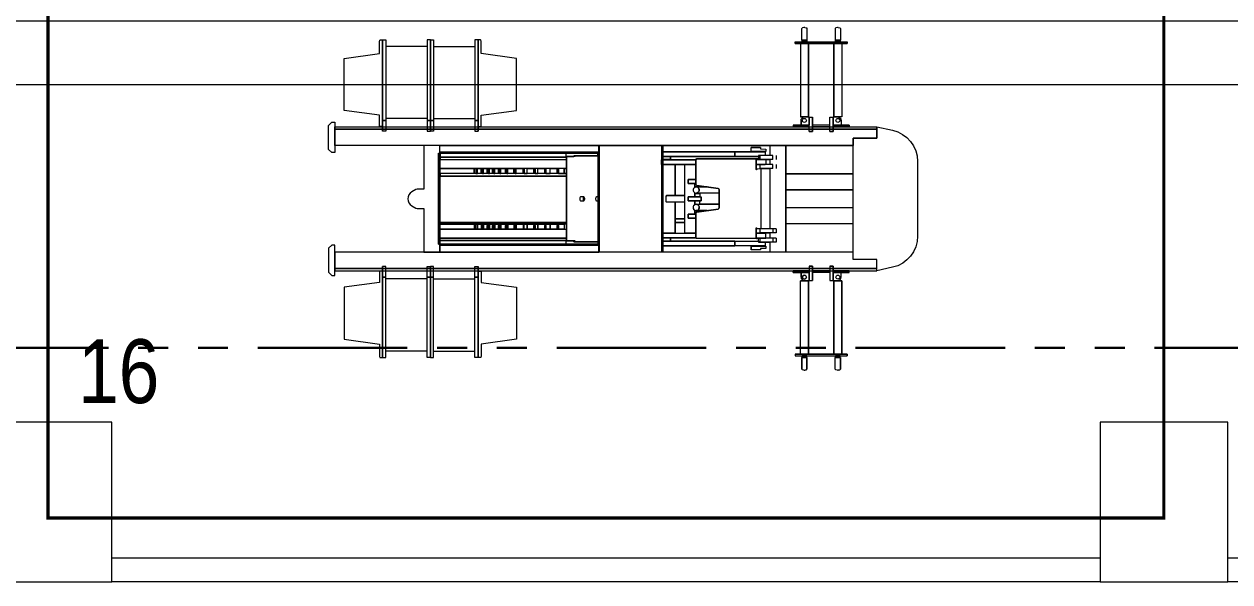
# Model space of a CAD drawing. Header units: metres. Extents: x -13545 to 152404, y -11890 to 28436.
# Drawn here: x 2285 to 3041, y 0 to 349 of the extents above; entities that cross this region are included whole.
import ezdxf
from ezdxf.enums import TextEntityAlignment as Align

# ---------------------------------------------------------------- set-up
doc = ezdxf.new("R2010")
doc.units = ezdxf.units.M
doc.header["$LTSCALE"] = 100
doc.header["$MEASUREMENT"] = 0
doc.linetypes.add('HIDDEN', pattern=[0.375, 0.25, -0.125])
doc.linetypes.add('PHANTOM2', pattern=[1.25, 0.625, -0.125, 0.125, -0.125, 0.125, -0.125])
doc.layers.get('0').update_dxf_attribs({"color": 9, "lineweight": 9})
for name, color, linetype, lineweight in [('00', 9, 'Continuous', 9), ('01', 9, 'Continuous', 9), ('06D', 9, 'Continuous', 9), ('21', 9, 'Continuous', 9), ('32-ekipman', 9, 'Continuous', 9), ('E-KABLO', 7, 'Continuous', 30)]:
    doc.layers.add(name, color=color, linetype=linetype, lineweight=lineweight)
doc.styles.add('MuuM_TEXT-STANDART', font='ARIALN.TTF')

# ---------------------------------------------------------------- blocks, each defined once
blk = doc.blocks.new('2.bod.sitatik')
at = {"layer": '01'}
for points in [[(2260, -8630), (2340, -8630), (2340, -8530), (2260, -8530)], [(2960, -8630), (3040, -8630), (3040, -8530), (2960, -8530)]]:
    blk.add_lwpolyline(points, close=True, dxfattribs=at)
blk = doc.blocks.new('p-işyeri')
at = {"color": 0, "const_width": 2}
blk.add_lwpolyline([(200, 0), (200, 700), (-200, 700), (-200, 0)], close=True, dxfattribs=at)
blk = doc.blocks.new('A$C599603B5')
at = {"linetype": 'Continuous'}
for p, q in [((1.4089, 2.9978), (1.4089, 3.655)), ((0.0786, 3.371), (0.0786, 3.3364)), ((0.5826, 3.3564), (0.0786, 3.3564)), ((0.0786, 3.3564), (0.6506, 3.3564)), ((0.0786, 3.3564), (0.0786, 3.3364)), ((0.0786, 3.3564), (0.0786, 3.3364)), ((0.0786, 3.3564), (0.5826, 3.3564)), ((0.0786, 3.3364), (0.6506, 3.3364)), ((0.0786, 3.3364), (0.5826, 3.3364)), ((0.1186, 3.0769), (0.1186, 3.3359)), ((0.1186, 3.3359), (0.5716, 3.3359)), ((0.1186, 3.0769), (0.1186, 3.3359)), ((0.5716, 3.0769), (0.5716, 3.3359)), ((0.5716, 3.0769), (0.5716, 3.3359)), ((0.5826, 3.3364), (0.5826, 3.3564)), ((0.5826, 3.3364), (0.5826, 3.3564)), ((0.5826, 3.3564), (0.5826, 3.3364)), ((0.6506, 3.3564), (0.5826, 3.3564)), ((0.5826, 3.3364), (0.6506, 3.3364)), ((0.6381, 3.0764), (0.6381, 3.3364)), ((0.6506, 3.3364), (0.6506, 3.3564)), ((0.6506, 3.3364), (0.6506, 3.3564)), ((2.0691, 3.3564), (1.4971, 3.3564)), ((1.4971, 3.3364), (1.4971, 3.3564)), ((1.4971, 3.3364), (1.4971, 3.3564)), ((1.4971, 3.3564), (1.5651, 3.3564)), ((2.0691, 3.3364), (1.4971, 3.3364)), ((1.5651, 3.3364), (1.4971, 3.3364)), ((1.5096, 3.0764), (1.5096, 3.3364)), ((1.5651, 3.3564), (2.0691, 3.3564)), ((1.5651, 3.3364), (1.5651, 3.3564)), ((1.5651, 3.3364), (1.5651, 3.3564)), ((1.5651, 3.3564), (1.5651, 3.3364)), ((2.0691, 3.3564), (1.5651, 3.3564)), ((2.0691, 3.3364), (1.5651, 3.3364)), ((1.5761, 3.0769), (1.5761, 3.3359)), ((2.0291, 3.3359), (1.5761, 3.3359)), ((1.5761, 3.0769), (1.5761, 3.3359)), ((2.0291, 3.0769), (2.0291, 3.3359)), ((2.0291, 3.0769), (2.0291, 3.3359)), ((2.0691, 3.371), (2.0691, 3.3364)), ((2.0691, 3.3564), (2.0691, 3.3364)), ((2.0691, 3.3564), (2.0691, 3.3364)), ((0.0786, 3.0764), (0.6506, 3.0764)), ((0.0786, 3.0564), (0.0786, 3.0764)), ((0.0786, 3.0564), (0.0786, 3.0764)), ((0.0786, 3.0764), (0.5826, 3.0764)), ((0.0786, 3.0564), (0.6506, 3.0564)), ((0.0786, 3.0564), (0.0786, 3.0364)), ((0.0786, 3.0564), (0.0786, 3.0364)), ((0.5826, 3.0564), (0.0786, 3.0564)), ((0.0786, 3.0564), (0.6506, 3.0564)), ((0.5826, 3.0564), (0.0786, 3.0564)), ((0.0786, 3.0364), (0.6506, 3.0364)), ((0.0786, 3.0364), (0.5826, 3.0364)), ((0.1186, 3.0769), (0.5716, 3.0769)), ((0.1186, 3.0359), (0.5716, 3.0359)), ((0.1186, 3.0359), (0.1186, 2.7769)), ((0.1186, 3.0359), (0.1186, 2.7769)), ((0.5716, 3.0359), (0.5716, 2.7769)), ((0.5716, 3.0359), (0.5716, 2.7769)), ((0.5826, 3.0764), (0.5826, 3.0564)), ((0.5826, 3.0764), (0.5826, 3.0564)), ((0.5826, 3.0564), (0.5826, 3.0764)), ((0.5826, 3.0764), (0.6506, 3.0764)), ((0.5826, 3.0364), (0.5826, 3.0564)), ((0.5826, 3.0364), (0.5826, 3.0564)), ((0.5826, 3.0564), (0.5826, 3.0364)), ((0.6506, 3.0564), (0.5826, 3.0564)), ((0.6506, 3.0564), (0.5826, 3.0564)), ((0.5826, 3.0364), (0.6506, 3.0364)), ((0.6381, 3.0364), (0.6381, 2.7764)), ((0.6506, 3.0764), (0.6506, 3.0564)), ((0.6506, 3.0764), (0.6506, 3.0564)), ((0.6506, 3.0364), (0.6506, 3.0564)), ((0.6506, 3.0364), (0.6506, 3.0564)), ((2.0691, 3.0764), (1.4971, 3.0764)), ((1.4971, 3.0764), (1.4971, 3.0564)), ((1.5651, 3.0764), (1.4971, 3.0764)), ((1.4971, 3.0764), (1.4971, 3.0564)), ((2.0691, 3.0564), (1.4971, 3.0564)), ((1.4971, 3.0364), (1.4971, 3.0564)), ((1.4971, 3.0364), (1.4971, 3.0564)), ((1.4971, 3.0564), (1.5651, 3.0564)), ((2.0691, 3.0564), (1.4971, 3.0564)), ((1.4971, 3.0564), (1.5651, 3.0564)), ((2.0691, 3.0364), (1.4971, 3.0364)), ((1.5651, 3.0364), (1.4971, 3.0364)), ((1.5096, 3.0364), (1.5096, 2.7764)), ((1.5651, 3.0764), (1.5651, 3.0564)), ((2.0691, 3.0764), (1.5651, 3.0764)), ((1.5651, 3.0764), (1.5651, 3.0564)), ((1.5651, 3.0564), (1.5651, 3.0764)), ((1.5651, 3.0364), (1.5651, 3.0564)), ((1.5651, 3.0364), (1.5651, 3.0564)), ((1.5651, 3.0564), (2.0691, 3.0564)), ((1.5651, 3.0564), (1.5651, 3.0364)), ((1.5651, 3.0564), (2.0691, 3.0564)), ((2.0691, 3.0364), (1.5651, 3.0364)), ((2.0291, 3.0769), (1.5761, 3.0769)), ((2.0291, 3.0359), (1.5761, 3.0359)), ((1.5761, 3.0359), (1.5761, 2.7769)), ((1.5761, 3.0359), (1.5761, 2.7769)), ((2.0291, 3.0359), (2.0291, 2.7769)), ((2.0291, 3.0359), (2.0291, 2.7769)), ((2.0691, 3.0564), (2.0691, 3.0764)), ((2.0691, 3.0564), (2.0691, 3.0764)), ((2.0691, 3.0564), (2.0691, 3.0364)), ((2.0691, 3.0564), (2.0691, 3.0364)), ((1.3592, 3.0065), (0.7892, 3.0065)), ((0.7892, 3.0055), (0.7892, 2.0065)), ((0.7892, 3.0005), (1.3592, 3.0005)), ((0.7892, 2.9945), (1.3592, 2.9945)), ((0.8132, 2.9945), (0.8132, 2.2025)), ((0.8272, 2.9945), (0.8272, 2.2025)), ((0.8842, 2.9945), (0.8842, 2.7715)), ((0.9157, 2.7715), (0.9157, 2.9945)), ((0.9262, 2.2025), (0.9262, 2.9945)), ((1.2162, 2.2025), (1.2162, 2.9945)), ((1.2327, 2.7715), (1.2327, 2.9945)), ((1.2642, 2.9945), (1.2642, 2.7715)), ((1.3212, 2.9945), (1.3212, 2.2025)), ((1.3352, 2.9945), (1.3352, 2.2025)), ((1.3592, 3.0055), (1.3592, 2.0065)), ((1.4089, 2.9965), (1.4089, 0.405)), ((0.0786, 2.7418), (0.0786, 2.7764)), ((0.0786, 2.7764), (0.6506, 2.7764)), ((0.0786, 2.7564), (0.0786, 2.7764)), ((0.0786, 2.7564), (0.0786, 2.7764)), ((0.0786, 2.7764), (0.5826, 2.7764)), ((0.5826, 2.7564), (0.0786, 2.7564)), ((0.0786, 2.7564), (0.6506, 2.7564)), ((0.0786, 2.7564), (0.5826, 2.7564)), ((0.1186, 2.7769), (0.5716, 2.7769)), ((0.5826, 2.7764), (0.5826, 2.7564)), ((0.5826, 2.7764), (0.5826, 2.7564)), ((0.5826, 2.7564), (0.5826, 2.7764)), ((0.5826, 2.7764), (0.6506, 2.7764)), ((0.6506, 2.7564), (0.5826, 2.7564)), ((0.6506, 2.7764), (0.6506, 2.7564)), ((0.6506, 2.7764), (0.6506, 2.7564)), ((0.9157, 2.7825), (0.8842, 2.7825)), ((0.8842, 2.7715), (0.9157, 2.7715)), ((0.8842, 2.7605), (0.8842, 2.7295)), ((0.9157, 2.7605), (0.8842, 2.7605)), ((0.9157, 2.7373), (0.8842, 2.7373)), ((0.8842, 2.7295), (0.9067, 2.7295)), ((0.9067, 2.7295), (0.9067, 2.7373)), ((0.9157, 2.7373), (0.9157, 2.7605)), ((1.2327, 2.7825), (1.2642, 2.7825)), ((1.2642, 2.7715), (1.2327, 2.7715)), ((1.2327, 2.7373), (1.2327, 2.7605)), ((1.2327, 2.7605), (1.2642, 2.7605)), ((1.2327, 2.7373), (1.2642, 2.7373)), ((1.2417, 2.7295), (1.2417, 2.7373)), ((1.2642, 2.7295), (1.2417, 2.7295)), ((1.2642, 2.7605), (1.2642, 2.7295)), ((2.0691, 2.7764), (1.4971, 2.7764)), ((1.4971, 2.7764), (1.4971, 2.7564)), ((1.5651, 2.7764), (1.4971, 2.7764)), ((1.4971, 2.7764), (1.4971, 2.7564)), ((2.0691, 2.7564), (1.4971, 2.7564)), ((1.4971, 2.7564), (1.5651, 2.7564)), ((1.5651, 2.7764), (1.5651, 2.7564)), ((2.0691, 2.7764), (1.5651, 2.7764)), ((1.5651, 2.7764), (1.5651, 2.7564)), ((1.5651, 2.7564), (1.5651, 2.7764)), ((1.5651, 2.7564), (2.0691, 2.7564)), ((2.0691, 2.7564), (1.5651, 2.7564)), ((2.0291, 2.7769), (1.5761, 2.7769)), ((2.0691, 2.7418), (2.0691, 2.7764)), ((2.0691, 2.7564), (2.0691, 2.7764)), ((2.0691, 2.7564), (2.0691, 2.7764)), ((0.8842, 2.7225), (0.8842, 2.6915)), ((0.9157, 2.7225), (0.8842, 2.7225)), ((0.9157, 2.6993), (0.8842, 2.6993)), ((0.8842, 2.6915), (0.9067, 2.6915)), ((0.8842, 2.6845), (0.8842, 2.659)), ((0.9157, 2.6845), (0.8842, 2.6845)), ((0.9157, 2.6668), (0.8842, 2.6668)), ((0.8842, 2.659), (0.9067, 2.659)), ((0.8842, 2.652), (0.8842, 2.621)), ((0.9157, 2.652), (0.8842, 2.652)), ((0.9067, 2.6915), (0.9067, 2.6993)), ((0.9067, 2.659), (0.9067, 2.6668)), ((0.9157, 2.6993), (0.9157, 2.7225)), ((0.9157, 2.6668), (0.9157, 2.6845)), ((0.9157, 2.6288), (0.9157, 2.652)), ((1.2327, 2.6993), (1.2327, 2.7225)), ((1.2327, 2.7225), (1.2642, 2.7225)), ((1.2327, 2.6993), (1.2642, 2.6993)), ((1.2327, 2.6668), (1.2327, 2.6845)), ((1.2327, 2.6845), (1.2642, 2.6845)), ((1.2327, 2.6668), (1.2642, 2.6668)), ((1.2327, 2.6288), (1.2327, 2.652)), ((1.2327, 2.652), (1.2642, 2.652)), ((1.2417, 2.6915), (1.2417, 2.6993)), ((1.2642, 2.6915), (1.2417, 2.6915)), ((1.2417, 2.659), (1.2417, 2.6668)), ((1.2642, 2.659), (1.2417, 2.659)), ((1.2642, 2.7225), (1.2642, 2.6915)), ((1.2642, 2.6845), (1.2642, 2.659)), ((1.2642, 2.652), (1.2642, 2.621)), ((0.9157, 2.6288), (0.8842, 2.6288)), ((0.8842, 2.621), (0.9067, 2.621)), ((0.8842, 2.614), (0.8842, 2.5765)), ((0.9157, 2.614), (0.8842, 2.614)), ((0.9157, 2.5843), (0.8842, 2.5843)), ((0.8842, 2.5765), (0.9067, 2.5765)), ((0.9067, 2.621), (0.9067, 2.6288)), ((0.9067, 2.5765), (0.9067, 2.5843)), ((0.9157, 2.5843), (0.9157, 2.614)), ((1.2327, 2.6288), (1.2642, 2.6288)), ((1.2327, 2.5843), (1.2327, 2.614)), ((1.2327, 2.614), (1.2642, 2.614)), ((1.2327, 2.5843), (1.2642, 2.5843)), ((1.2417, 2.621), (1.2417, 2.6288)), ((1.2642, 2.621), (1.2417, 2.621)), ((1.2417, 2.5765), (1.2417, 2.5843)), ((1.2642, 2.5765), (1.2417, 2.5765)), ((1.2642, 2.614), (1.2642, 2.5765)), ((0.8842, 2.5695), (0.8842, 2.525)), ((0.9157, 2.5695), (0.8842, 2.5695)), ((0.9157, 2.5328), (0.8842, 2.5328)), ((0.8842, 2.525), (0.9067, 2.525)), ((0.8842, 2.518), (0.8842, 2.467)), ((0.9157, 2.518), (0.8842, 2.518)), ((0.9067, 2.525), (0.9067, 2.5328)), ((0.9157, 2.5328), (0.9157, 2.5695)), ((0.9157, 2.4748), (0.9157, 2.518)), ((1.2327, 2.5328), (1.2327, 2.5695)), ((1.2327, 2.5695), (1.2642, 2.5695)), ((1.2327, 2.5328), (1.2642, 2.5328)), ((1.2327, 2.4748), (1.2327, 2.518)), ((1.2327, 2.518), (1.2642, 2.518)), ((1.2417, 2.525), (1.2417, 2.5328)), ((1.2642, 2.525), (1.2417, 2.525)), ((1.2642, 2.5695), (1.2642, 2.525)), ((1.2642, 2.518), (1.2642, 2.467)), ((0.9157, 2.4748), (0.8842, 2.4748)), ((0.8842, 2.467), (0.9067, 2.467)), ((0.8842, 2.45), (0.8842, 2.399)), ((0.9157, 2.45), (0.8842, 2.45)), ((0.9067, 2.467), (0.9067, 2.4748)), ((0.9157, 2.4068), (0.9157, 2.45)), ((1.2327, 2.4748), (1.2642, 2.4748)), ((1.2327, 2.4068), (1.2327, 2.45)), ((1.2327, 2.45), (1.2642, 2.45)), ((1.2417, 2.467), (1.2417, 2.4748)), ((1.2642, 2.467), (1.2417, 2.467)), ((1.2642, 2.45), (1.2642, 2.399)), ((0.9157, 2.4068), (0.8842, 2.4068)), ((0.8842, 2.399), (0.9067, 2.399)), ((0.8842, 2.382), (0.8842, 2.331)), ((0.9157, 2.382), (0.8842, 2.382)), ((0.9067, 2.399), (0.9067, 2.4068)), ((0.9157, 2.3388), (0.9157, 2.382)), ((1.2327, 2.4068), (1.2642, 2.4068)), ((1.2327, 2.3388), (1.2327, 2.382)), ((1.2327, 2.382), (1.2642, 2.382)), ((1.2417, 2.399), (1.2417, 2.4068)), ((1.2642, 2.399), (1.2417, 2.399)), ((1.2642, 2.382), (1.2642, 2.331)), ((0.9157, 2.3388), (0.8842, 2.3388)), ((0.8842, 2.331), (0.9067, 2.331)), ((0.8842, 2.304), (0.8842, 2.253)), ((0.9157, 2.304), (0.8842, 2.304)), ((0.9067, 2.331), (0.9067, 2.3388)), ((0.9157, 2.2608), (0.9157, 2.304)), ((1.2327, 2.3388), (1.2642, 2.3388)), ((1.2327, 2.2608), (1.2327, 2.304)), ((1.2327, 2.304), (1.2642, 2.304)), ((1.2417, 2.331), (1.2417, 2.3388)), ((1.2642, 2.331), (1.2417, 2.331)), ((1.2642, 2.304), (1.2642, 2.253)), ((0.8092, 2.2056), (0.7892, 2.2056)), ((0.8092, 2.1565), (0.8092, 2.2055)), ((1.3382, 2.2025), (0.8102, 2.2025)), ((0.8102, 2.1504), (0.8102, 2.2025)), ((0.9157, 2.2608), (0.8842, 2.2608)), ((0.8842, 2.253), (0.9067, 2.253)), ((0.8842, 2.216), (0.8842, 2.2025)), ((0.9157, 2.216), (0.8842, 2.216)), ((0.9067, 2.253), (0.9067, 2.2608)), ((0.9157, 2.2025), (0.9157, 2.216)), ((1.2327, 2.2608), (1.2642, 2.2608)), ((1.2327, 2.2025), (1.2327, 2.216)), ((1.2327, 2.216), (1.2642, 2.216)), ((1.2417, 2.253), (1.2417, 2.2608)), ((1.2642, 2.253), (1.2417, 2.253)), ((1.2642, 2.216), (1.2642, 2.2025)), ((1.3382, 2.1504), (1.3382, 2.2025)), ((1.3592, 2.2056), (1.3392, 2.2056)), ((1.3392, 2.1565), (1.3392, 2.2055)), ((0.8052, 2.1556), (0.8062, 2.1556)), ((0.8052, 2.0065), (0.8052, 2.1556)), ((0.8052, 2.1479), (0.8062, 2.1479)), ((1.3432, 2.1556), (1.3422, 2.1556)), ((1.3432, 2.1479), (1.3422, 2.1479)), ((1.3432, 2.0065), (1.3432, 2.1556)), ((1.0612, 2.1116), (1.0612, 2.0959)), ((1.0612, 2.1036), (1.062, 2.1008)), ((1.062, 2.1008), (1.0642, 2.0984)), ((1.0841, 2.0984), (1.0864, 2.1008)), ((1.0872, 2.1116), (1.0864, 2.1144)), ((1.0872, 2.0959), (1.0872, 2.1116)), ((0.7389, 1.9985), (1.4089, 1.9985)), ((0.7389, 1.9985), (1.4089, 1.9985)), ((1.4089, 1.9975), (0.7389, 1.9975)), ((1.0612, 2.0123), (1.0612, 2.0065)), ((1.0872, 2.0123), (1.0864, 2.0151)), ((1.0872, 2.0065), (1.0872, 2.0123)), ((1.4089, 1.5975), (0.7389, 1.5975)), ((0.7389, 1.5975), (1.4089, 1.5975)), ((0.7389, 1.5975), (0.7792, 1.5975)), ((1.4092, 1.6065), (0.7392, 1.6065)), ((0.7792, 0.9555), (0.7792, 1.6065)), ((0.8092, 1.6065), (0.8092, 0.9985)), ((0.8292, 1.6065), (0.8292, 1.3906)), ((0.8592, 1.6065), (0.8592, 1.3906)), ((1.2892, 1.6065), (1.2892, 1.3906)), ((1.3192, 1.6065), (1.3192, 1.3906)), ((1.3392, 0.9985), (1.3392, 1.6065)), ((1.3692, 0.9555), (1.3692, 1.6065)), ((1.3692, 1.5975), (1.4089, 1.5975)), ((0.8092, 1.5505), (0.8292, 1.5505)), ((0.8592, 1.5212), (1.0542, 1.5212)), ((0.9262, 1.461), (0.9262, 1.5212)), ((0.9482, 1.5212), (0.9482, 1.461)), ((1.0542, 1.5754), (1.0542, 1.461)), ((1.0882, 1.5801), (1.0602, 1.5801)), ((1.0942, 1.5754), (1.0942, 1.461)), ((1.0942, 1.5212), (1.2892, 1.5212)), ((1.3192, 1.5505), (1.3392, 1.5505)), ((0.8592, 1.461), (1.2892, 1.461)), ((0.9777, 1.4382), (0.9527, 1.4382)), ((0.9527, 1.4382), (0.9527, 1.3906)), ((0.9777, 1.4382), (0.9777, 1.3906)), ((1.0617, 1.4382), (1.0617, 1.3567)), ((1.0617, 1.4382), (1.0867, 1.4382)), ((1.0867, 1.4382), (1.0867, 1.3567)), ((1.1707, 1.4382), (1.1957, 1.4382)), ((1.1707, 1.4382), (1.1707, 1.3906)), ((1.1957, 1.4382), (1.1957, 1.3906)), ((0.8242, 0.9985), (0.8242, 1.3865)), ((0.8284, 1.3905), (0.8294, 1.3906)), ((0.9807, 1.3906), (0.8294, 1.3906)), ((0.9782, 1.3942), (0.9777, 1.3942)), ((0.9992, 1.3967), (0.9782, 1.3967)), ((0.9782, 1.3906), (0.9782, 1.3967)), ((1.0092, 1.2513), (0.9907, 1.3848)), ((0.9992, 1.3667), (0.9932, 1.3667)), ((0.9992, 1.3667), (0.9992, 1.3967)), ((1.0007, 1.3942), (0.9992, 1.3942)), ((1.0004, 1.3839), (0.9997, 1.3887)), ((0.9997, 1.3201), (0.9997, 1.3692)), ((1.0402, 1.3942), (1.0387, 1.3942)), ((1.0397, 1.2456), (1.0397, 1.3692)), ((1.0402, 1.3967), (1.0612, 1.3967)), ((1.0402, 1.3967), (1.0402, 1.3667)), ((1.0402, 1.3667), (1.0612, 1.3667)), ((1.0612, 1.3967), (1.0612, 1.3667)), ((1.0617, 1.3942), (1.0612, 1.3942)), ((1.0617, 1.3692), (1.0612, 1.3692)), ((1.0872, 1.3942), (1.0867, 1.3942)), ((1.0872, 1.3692), (1.0867, 1.3692)), ((1.1082, 1.3967), (1.0872, 1.3967)), ((1.0872, 1.3667), (1.0872, 1.3967)), ((1.1082, 1.3667), (1.0872, 1.3667)), ((1.1082, 1.3667), (1.1082, 1.3967)), ((1.1097, 1.3942), (1.1082, 1.3942)), ((1.1094, 1.3839), (1.1087, 1.3887)), ((1.1087, 1.2456), (1.1087, 1.3692)), ((1.1577, 1.3848), (1.1392, 1.2513)), ((1.1492, 1.3942), (1.1477, 1.3942)), ((1.1487, 1.3201), (1.1487, 1.3692)), ((1.1492, 1.3967), (1.1702, 1.3967)), ((1.1492, 1.3967), (1.1492, 1.3667)), ((1.1492, 1.3667), (1.1552, 1.3667)), ((1.319, 1.3906), (1.1676, 1.3906)), ((1.1702, 1.3967), (1.1702, 1.3906)), ((1.1707, 1.3942), (1.1702, 1.3942)), ((1.3242, 0.9985), (1.3242, 1.3865)), ((1.0617, 1.3567), (1.0867, 1.3567)), ((1.1292, 1.2456), (1.0192, 1.2456)), ((0.8092, 1.1469), (0.7792, 1.1469)), ((1.3392, 1.1469), (1.3692, 1.1469)), ((0.7782, 1.0435), (0.7535, 1.0435)), ((0.7535, 0.9846), (0.7535, 1.0435)), ((0.7782, 0.9515), (0.7782, 1.0435)), ((0.8029, 0.8863), (0.8029, 0.9895)), ((0.8279, 0.9895), (0.8029, 0.9895)), ((0.8279, 0.9895), (0.8029, 0.9895)), ((0.8029, 0.9895), (0.8029, 0.9275)), ((0.8279, 0.8863), (0.8279, 0.9895)), ((0.8279, 0.9275), (0.8279, 0.9895)), ((0.8292, 1.0123), (0.8292, 0.9555)), ((0.8294, 1.0123), (0.8892, 1.0123)), ((0.8592, 1.0123), (0.8592, 0.9555)), ((0.8849, 0.9895), (0.8599, 0.9895)), ((0.8599, 0.8863), (0.8599, 0.9895)), ((0.8849, 0.9895), (0.8599, 0.9895)), ((0.8599, 0.9895), (0.8599, 0.9275)), ((0.8849, 0.8863), (0.8849, 0.9895)), ((0.8849, 0.9275), (0.8849, 0.9895)), ((0.892, 1.0097), (0.8914, 1.0091)), ((0.8922, 1.0104), (0.892, 1.0097)), ((1.2564, 1.0097), (1.2562, 1.0104)), ((1.257, 1.0091), (1.2564, 1.0097)), ((1.2592, 1.0123), (1.319, 1.0123)), ((1.2879, 0.9895), (1.2629, 0.9895)), ((1.2629, 0.9075), (1.2629, 0.9895)), ((1.2879, 0.9895), (1.2629, 0.9895)), ((1.2629, 0.9895), (1.2629, 0.9275)), ((1.2879, 0.9075), (1.2879, 0.9895)), ((1.2879, 0.9275), (1.2879, 0.9895)), ((1.2892, 1.0108), (1.2892, 0.9555)), ((1.32, 1.0122), (1.319, 1.0123)), ((1.3192, 1.0108), (1.3192, 0.9555)), ((1.3449, 0.9895), (1.3199, 0.9895)), ((1.3199, 0.9075), (1.3199, 0.9895)), ((1.3449, 0.9895), (1.3199, 0.9895)), ((1.3199, 0.9895), (1.3199, 0.9275)), ((1.3449, 0.9075), (1.3449, 0.9895)), ((1.3449, 0.9275), (1.3449, 0.9895)), ((1.3702, 1.0435), (1.3949, 1.0435)), ((1.3702, 0.9515), (1.3702, 1.0435)), ((1.3949, 0.9846), (1.3949, 1.0435)), ((0.8029, 0.9275), (0.7399, 0.9275)), ((0.7399, 0.8275), (0.7399, 0.9275)), ((0.8029, 0.9275), (0.7399, 0.9275)), ((0.8599, 0.9275), (0.8279, 0.9275)), ((0.8599, 0.9275), (0.8279, 0.9275)), ((1.2629, 0.9275), (0.8849, 0.9275)), ((1.2629, 0.9275), (0.8849, 0.9275)), ((1.3199, 0.9275), (1.2879, 0.9275)), ((1.3199, 0.9275), (1.2879, 0.9275)), ((1.4079, 0.9275), (1.3449, 0.9275)), ((1.4079, 0.9275), (1.3449, 0.9275)), ((1.4079, 0.8275), (1.4079, 0.9275)), ((0.8279, 0.9075), (0.8029, 0.9075)), ((0.8279, 0.8863), (0.8029, 0.8863)), ((0.8849, 0.9075), (0.8599, 0.9075)), ((0.8849, 0.8863), (0.8599, 0.8863)), ((1.2629, 0.9075), (1.2879, 0.9075)), ((1.2879, 0.8863), (1.2629, 0.8863)), ((1.3199, 0.9075), (1.3449, 0.9075)), ((1.3449, 0.8863), (1.3199, 0.8863)), ((0.101, 0.7681), (0.091, 0.7681)), ((0.091, 0.7681), (0.091, 0.4421)), ((0.101, 0.7681), (0.091, 0.7681)), ((0.091, 0.7681), (0.091, 0.4421)), ((0.101, 0.7681), (0.101, 0.4421)), ((0.101, 0.4421), (0.101, 0.7681)), ((0.612, 0.7801), (0.622, 0.7801)), ((0.612, 0.7801), (0.612, 0.6801)), ((0.612, 0.6801), (0.612, 0.7801)), ((0.612, 0.7801), (0.622, 0.7801)), ((0.622, 0.6801), (0.622, 0.7801)), ((0.622, 0.7801), (0.622, 0.6801)), ((1.4079, 0.8275), (0.7399, 0.8275)), ((0.7399, 0.8275), (0.9179, 0.8268)), ((0.9179, 0.8268), (1.0179, 0.8268)), ((0.9179, 0.405), (0.9179, 0.8268)), ((0.9179, 0.405), (0.9179, 0.8268)), ((1.0179, 0.405), (1.0179, 0.8268)), ((1.0179, 0.405), (1.0179, 0.8268)), ((1.0179, 0.8268), (1.1299, 0.8268)), ((1.1299, 0.8268), (1.2299, 0.8268)), ((1.1299, 0.8268), (1.1299, 0.405)), ((1.1299, 0.405), (1.1299, 0.8268)), ((1.2299, 0.405), (1.2299, 0.8275)), ((1.2299, 0.8275), (1.4079, 0.8275)), ((1.2299, 0.8268), (1.2299, 0.405)), ((1.5357, 0.7801), (1.5257, 0.7801)), ((1.5257, 0.6801), (1.5257, 0.7801)), ((1.5357, 0.7801), (1.5357, 0.6801)), ((2.0467, 0.7681), (2.0567, 0.7681)), ((2.0467, 0.7681), (2.0467, 0.4421)), ((2.0567, 0.7681), (2.0567, 0.4421)), ((0.0002, 0.7127), (0.0019, 0.7221)), ((0.0002, 0.7127), (0.0019, 0.7221)), ((0.0002, 0.7075), (0.0019, 0.6981)), ((0.0019, 0.6981), (0.0002, 0.7075)), ((0.08, 0.7262), (0.0068, 0.7262)), ((0.0068, 0.7262), (0.08, 0.7262)), ((0.0068, 0.694), (0.08, 0.694)), ((0.08, 0.694), (0.0068, 0.694)), ((0.08, 0.694), (0.08, 0.7262)), ((0.08, 0.7262), (0.08, 0.725)), ((0.08, 0.725), (0.091, 0.725)), ((0.08, 0.725), (0.08, 0.6952)), ((0.091, 0.725), (0.08, 0.725)), ((0.08, 0.725), (0.08, 0.6952)), ((0.08, 0.6952), (0.091, 0.6952)), ((0.08, 0.6952), (0.08, 0.694)), ((0.08, 0.6952), (0.091, 0.6952)), ((0.091, 0.6952), (0.091, 0.725)), ((0.101, 0.7351), (0.561, 0.7351)), ((0.101, 0.6851), (0.101, 0.7351)), ((0.101, 0.7351), (0.561, 0.7351)), ((0.101, 0.7351), (0.561, 0.7351)), ((0.101, 0.6851), (0.101, 0.7351)), ((0.101, 0.6851), (0.561, 0.6851)), ((0.561, 0.6851), (0.101, 0.6851)), ((0.561, 0.6851), (0.101, 0.6851)), ((0.561, 0.7101), (0.561, 0.7351)), ((0.561, 0.7351), (0.561, 0.6851)), ((0.561, 0.7351), (0.561, 0.6851)), ((0.561, 0.6802), (0.561, 0.7082)), ((0.561, 0.7082), (0.561, 0.6801)), ((0.584, 0.7312), (0.612, 0.7312)), ((0.612, 0.7312), (0.584, 0.7312)), ((0.612, 0.6801), (0.612, 0.7312)), ((1.5637, 0.7312), (1.5357, 0.7312)), ((2.0467, 0.7351), (1.5867, 0.7351)), ((1.5867, 0.7101), (1.5867, 0.7351)), ((1.5867, 0.6802), (1.5867, 0.7082)), ((2.0467, 0.6851), (1.5867, 0.6851)), ((2.0677, 0.725), (2.0567, 0.725)), ((2.0677, 0.6952), (2.0567, 0.6952)), ((2.1475, 0.7127), (2.1459, 0.7221)), ((2.1475, 0.7075), (2.1459, 0.6981)), ((0.561, 0.6801), (0.561, 0.6802)), ((0.561, 0.6801), (0.562, 0.6801)), ((0.561, 0.6801), (0.612, 0.6801)), ((0.652, 0.6801), (0.562, 0.6801)), ((0.562, 0.6801), (0.562, 0.6601)), ((0.652, 0.6801), (0.562, 0.6801)), ((0.562, 0.6801), (0.562, 0.6601)), ((0.652, 0.6601), (0.562, 0.6601)), ((0.562, 0.6601), (0.652, 0.6601)), ((0.622, 0.6801), (0.612, 0.6801)), ((0.612, 0.5501), (0.612, 0.6601)), ((0.612, 0.5501), (0.612, 0.6601)), ((0.612, 0.6601), (0.622, 0.6601)), ((0.622, 0.5501), (0.622, 0.6601)), ((0.622, 0.6601), (0.622, 0.5501)), ((0.622, 0.6601), (0.622, 0.5501)), ((0.652, 0.6801), (0.652, 0.6601)), ((0.652, 0.6601), (0.652, 0.6801)), ((1.4957, 0.6801), (1.5857, 0.6801)), ((1.4957, 0.6801), (1.4957, 0.6601)), ((1.4957, 0.6601), (1.5857, 0.6601)), ((1.5257, 0.5501), (1.5257, 0.6601)), ((1.5257, 0.6601), (1.5257, 0.5501)), ((1.5357, 0.5501), (1.5357, 0.6601)), ((1.5857, 0.6801), (1.5857, 0.6601)), ((1.5867, 0.6801), (1.5857, 0.6801)), ((1.5867, 0.6801), (1.5867, 0.6802)), ((0.561, 0.5301), (0.561, 0.502)), ((0.561, 0.5301), (0.562, 0.5301)), ((0.612, 0.5301), (0.561, 0.5301)), ((0.561, 0.5301), (0.561, 0.502)), ((0.652, 0.5501), (0.562, 0.5501)), ((0.562, 0.5501), (0.562, 0.5301)), ((0.652, 0.5501), (0.562, 0.5501)), ((0.562, 0.5501), (0.562, 0.5301)), ((0.652, 0.5301), (0.562, 0.5301)), ((0.562, 0.5301), (0.652, 0.5301)), ((0.622, 0.5501), (0.612, 0.5501)), ((0.612, 0.4301), (0.612, 0.5301)), ((0.622, 0.5301), (0.612, 0.5301)), ((0.612, 0.5301), (0.612, 0.4301)), ((0.612, 0.479), (0.612, 0.5301)), ((0.652, 0.5501), (0.622, 0.5501)), ((0.622, 0.4301), (0.622, 0.5301)), ((0.622, 0.4301), (0.622, 0.5301)), ((0.652, 0.5501), (0.652, 0.5301)), ((0.652, 0.5301), (0.652, 0.5501)), ((1.4957, 0.5501), (1.5857, 0.5501)), ((1.4957, 0.5501), (1.4957, 0.5301)), ((1.4957, 0.5501), (1.5257, 0.5501)), ((1.4957, 0.5301), (1.5857, 0.5301)), ((1.5257, 0.4301), (1.5257, 0.5301)), ((1.5357, 0.4301), (1.5357, 0.5301)), ((1.5857, 0.5501), (1.5857, 0.5301)), ((1.5867, 0.5301), (1.5857, 0.5301)), ((1.5867, 0.5301), (1.5867, 0.502)), ((0.0002, 0.5027), (0.0019, 0.5121)), ((0.0002, 0.5027), (0.0019, 0.5121)), ((0.0002, 0.4975), (0.0019, 0.4881)), ((0.0019, 0.4881), (0.0002, 0.4975)), ((0.0068, 0.5162), (0.08, 0.5162)), ((0.0068, 0.5162), (0.08, 0.5162)), ((0.0068, 0.484), (0.08, 0.484)), ((0.08, 0.484), (0.0068, 0.484)), ((0.08, 0.484), (0.08, 0.5162)), ((0.08, 0.5162), (0.08, 0.515)), ((0.08, 0.515), (0.091, 0.515)), ((0.08, 0.515), (0.08, 0.4852)), ((0.091, 0.515), (0.08, 0.515)), ((0.08, 0.515), (0.08, 0.4852)), ((0.08, 0.4852), (0.091, 0.4852)), ((0.08, 0.4852), (0.08, 0.484)), ((0.08, 0.4852), (0.091, 0.4852)), ((0.091, 0.4852), (0.091, 0.515)), ((0.101, 0.5251), (0.561, 0.5251)), ((0.561, 0.5251), (0.101, 0.5251)), ((0.101, 0.5251), (0.101, 0.4751)), ((0.101, 0.5251), (0.561, 0.5251)), ((0.101, 0.4751), (0.101, 0.5251)), ((0.101, 0.4751), (0.561, 0.4751)), ((0.101, 0.4751), (0.561, 0.4751)), ((0.561, 0.4751), (0.101, 0.4751)), ((0.561, 0.4751), (0.561, 0.5251)), ((0.561, 0.5251), (0.561, 0.4751)), ((0.561, 0.4751), (0.561, 0.5001)), ((0.584, 0.479), (0.612, 0.479)), ((0.584, 0.479), (0.612, 0.479)), ((1.5637, 0.479), (1.5357, 0.479)), ((2.0467, 0.5251), (1.5867, 0.5251)), ((1.5867, 0.4751), (1.5867, 0.5001)), ((2.0467, 0.4751), (1.5867, 0.4751)), ((2.0677, 0.515), (2.0567, 0.515)), ((2.0677, 0.4852), (2.0567, 0.4852)), ((2.1409, 0.5162), (2.0677, 0.5162)), ((2.1475, 0.5027), (2.1459, 0.5121)), ((2.1475, 0.4975), (2.1459, 0.4881)), ((0.101, 0.4421), (0.091, 0.4421)), ((0.091, 0.4421), (0.101, 0.4421)), ((0.612, 0.4301), (0.622, 0.4301)), ((0.612, 0.4301), (0.622, 0.4301)), ((1.5357, 0.4301), (1.5257, 0.4301)), ((2.0467, 0.4421), (2.0567, 0.4421))]:
    blk.add_line(p, q, dxfattribs=at)
for points in [[(0.5939, 3.655), (0.7839, 3.655), (0.7839, 3.675), (0.7639, 3.695), (0.6139, 3.695), (0.5939, 3.675)], [(0.6229, 3.655), (0.6229, 0.255), (0.6379, 0.255), (0.6379, 3.655)], [(0.6379, 3.655), (0.6379, 0.255), (0.6929, 0.255), (0.6929, 0.405), (0.7389, 0.405), (0.7389, 3.655)], [(1.5539, 3.655), (1.3639, 3.655), (1.3639, 3.675), (1.3839, 3.695), (1.5339, 3.695), (1.5539, 3.675)], [(1.5099, 3.655), (1.5099, 0.255), (1.4549, 0.255), (1.4549, 0.405), (1.4089, 0.405), (1.4089, 3.655)], [(0.7809, 2.9965), (0.7389, 2.9978), (0.7389, 1.9985), (0.7809, 1.9985)], [(0.7892, 2.0065), (0.7892, 2.9945), (0.8132, 2.9945), (0.8102, 2.2025), (0.8092, 2.1565), (0.8052, 2.1556), (0.8052, 2.0065)], [(0.8272, 2.2025), (0.8132, 2.2025), (0.8132, 2.9945), (0.8272, 2.9945)], [(0.8842, 2.2025), (0.8272, 2.2025), (0.8272, 2.9945), (0.8842, 2.9945)], [(0.8842, 2.9945), (0.9157, 2.9945), (0.9157, 2.7825), (0.8842, 2.7825)], [(0.9262, 2.2025), (0.9157, 2.2025), (0.9157, 2.9945), (0.9262, 2.9945)], [(1.2162, 2.2025), (1.2327, 2.2025), (1.2327, 2.9945), (1.2162, 2.9945)], [(1.2327, 2.9945), (1.2642, 2.9945), (1.2642, 2.7825), (1.2327, 2.7825)], [(1.3212, 2.2025), (1.2642, 2.2025), (1.2642, 2.9945), (1.3212, 2.9945)], [(1.3212, 2.2025), (1.3352, 2.2025), (1.3352, 2.9945), (1.3212, 2.9945)], [(1.3592, 2.0065), (1.3592, 2.9945), (1.3352, 2.9945), (1.3352, 2.2025), (1.3392, 2.2025), (1.3392, 2.1565), (1.3432, 2.1556), (1.3432, 2.0065)], [(1.3669, 2.9965), (1.4089, 2.9978), (1.4089, 1.9985), (1.3669, 1.9985)], [(0.8842, 2.7715), (0.9157, 2.7715), (0.9157, 2.7825), (0.8842, 2.7825)], [(0.9157, 2.7605), (0.8842, 2.7605), (0.8842, 2.7706), (0.9157, 2.7706)], [(0.8842, 2.7605), (0.9157, 2.7605), (0.9157, 2.7373), (0.8842, 2.7373)], [(0.8842, 2.7295), (0.9067, 2.7295), (0.9067, 2.7373), (0.8842, 2.7373)], [(0.9157, 2.7225), (0.8842, 2.7225), (0.8842, 2.7295), (0.9157, 2.7295)], [(1.2642, 2.7715), (1.2327, 2.7715), (1.2327, 2.7825), (1.2642, 2.7825)], [(1.2327, 2.7605), (1.2642, 2.7605), (1.2642, 2.7706), (1.2327, 2.7706)], [(1.2327, 2.7605), (1.2642, 2.7605), (1.2642, 2.7373), (1.2327, 2.7373)], [(1.2327, 2.7225), (1.2642, 2.7225), (1.2642, 2.7295), (1.2327, 2.7295)], [(1.2642, 2.7295), (1.2417, 2.7295), (1.2417, 2.7373), (1.2642, 2.7373)], [(0.8842, 2.7225), (0.9157, 2.7225), (0.9157, 2.6993), (0.8842, 2.6993)], [(0.9067, 2.6915), (0.8842, 2.6915), (0.8842, 2.6993), (0.9067, 2.6993)], [(0.9157, 2.6845), (0.8842, 2.6845), (0.8842, 2.6915), (0.9157, 2.6915)], [(0.8842, 2.6845), (0.9157, 2.6845), (0.9157, 2.6668), (0.8842, 2.6668)], [(0.9067, 2.659), (0.8842, 2.659), (0.8842, 2.6668), (0.9067, 2.6668)], [(0.9157, 2.652), (0.8842, 2.652), (0.8842, 2.659), (0.9157, 2.659)], [(0.8842, 2.652), (0.9157, 2.652), (0.9157, 2.6288), (0.8842, 2.6288)], [(1.2327, 2.7225), (1.2642, 2.7225), (1.2642, 2.6993), (1.2327, 2.6993)], [(1.2327, 2.6845), (1.2642, 2.6845), (1.2642, 2.6915), (1.2327, 2.6915)], [(1.2327, 2.6845), (1.2642, 2.6845), (1.2642, 2.6668), (1.2327, 2.6668)], [(1.2327, 2.652), (1.2642, 2.652), (1.2642, 2.659), (1.2327, 2.659)], [(1.2327, 2.652), (1.2642, 2.652), (1.2642, 2.6288), (1.2327, 2.6288)], [(1.2642, 2.6915), (1.2417, 2.6915), (1.2417, 2.6993), (1.2642, 2.6993)], [(1.2642, 2.659), (1.2417, 2.659), (1.2417, 2.6668), (1.2642, 2.6668)], [(0.9067, 2.621), (0.8842, 2.621), (0.8842, 2.6288), (0.9067, 2.6288)], [(0.9157, 2.614), (0.8842, 2.614), (0.8842, 2.621), (0.9157, 2.621)], [(0.8842, 2.614), (0.9157, 2.614), (0.9157, 2.5843), (0.8842, 2.5843)], [(0.9067, 2.5765), (0.8842, 2.5765), (0.8842, 2.5843), (0.9067, 2.5843)], [(0.9157, 2.5695), (0.8842, 2.5695), (0.8842, 2.5765), (0.9157, 2.5765)], [(1.2327, 2.614), (1.2642, 2.614), (1.2642, 2.621), (1.2327, 2.621)], [(1.2327, 2.614), (1.2642, 2.614), (1.2642, 2.5843), (1.2327, 2.5843)], [(1.2327, 2.5695), (1.2642, 2.5695), (1.2642, 2.5765), (1.2327, 2.5765)], [(1.2642, 2.621), (1.2417, 2.621), (1.2417, 2.6288), (1.2642, 2.6288)], [(1.2642, 2.5765), (1.2417, 2.5765), (1.2417, 2.5843), (1.2642, 2.5843)], [(0.8842, 2.5695), (0.9157, 2.5695), (0.9157, 2.5328), (0.8842, 2.5328)], [(0.8842, 2.525), (0.9067, 2.525), (0.9067, 2.5328), (0.8842, 2.5328)], [(0.9157, 2.518), (0.8842, 2.518), (0.8842, 2.525), (0.9157, 2.525)], [(0.8842, 2.518), (0.9157, 2.518), (0.9157, 2.4748), (0.8842, 2.4748)], [(1.2327, 2.5695), (1.2642, 2.5695), (1.2642, 2.5328), (1.2327, 2.5328)], [(1.2327, 2.518), (1.2642, 2.518), (1.2642, 2.525), (1.2327, 2.525)], [(1.2327, 2.518), (1.2642, 2.518), (1.2642, 2.4748), (1.2327, 2.4748)], [(1.2642, 2.5328), (1.2417, 2.5328), (1.2417, 2.525), (1.2642, 2.525)], [(0.8842, 2.467), (0.9067, 2.467), (0.9067, 2.4748), (0.8842, 2.4748)], [(0.9157, 2.45), (0.8842, 2.45), (0.8842, 2.467), (0.9157, 2.467)], [(0.8842, 2.45), (0.9157, 2.45), (0.9157, 2.4068), (0.8842, 2.4068)], [(1.2327, 2.45), (1.2642, 2.45), (1.2642, 2.467), (1.2327, 2.467)], [(1.2327, 2.45), (1.2642, 2.45), (1.2642, 2.4068), (1.2327, 2.4068)], [(1.2642, 2.467), (1.2417, 2.467), (1.2417, 2.4748), (1.2642, 2.4748)], [(0.9067, 2.399), (0.8842, 2.399), (0.8842, 2.4068), (0.9067, 2.4068)], [(0.9157, 2.382), (0.8842, 2.382), (0.8842, 2.399), (0.9157, 2.399)], [(0.8842, 2.382), (0.9157, 2.382), (0.9157, 2.3388), (0.8842, 2.3388)], [(1.2327, 2.382), (1.2642, 2.382), (1.2642, 2.399), (1.2327, 2.399)], [(1.2327, 2.382), (1.2642, 2.382), (1.2642, 2.3388), (1.2327, 2.3388)], [(1.2417, 2.399), (1.2642, 2.399), (1.2642, 2.4068), (1.2417, 2.4068)], [(0.9067, 2.331), (0.8842, 2.331), (0.8842, 2.3388), (0.9067, 2.3388)], [(0.9157, 2.304), (0.8842, 2.304), (0.8842, 2.331), (0.9157, 2.331)], [(0.8842, 2.304), (0.9157, 2.304), (0.9157, 2.2608), (0.8842, 2.2608)], [(1.2327, 2.304), (1.2642, 2.304), (1.2642, 2.331), (1.2327, 2.331)], [(1.2327, 2.304), (1.2642, 2.304), (1.2642, 2.2608), (1.2327, 2.2608)], [(1.2642, 2.331), (1.2417, 2.331), (1.2417, 2.3388), (1.2642, 2.3388)], [(1.3432, 2.0065), (0.8052, 2.0065), (0.8052, 2.1503), (0.8102, 2.1504), (0.8102, 2.2025), (1.3382, 2.2025), (1.3392, 2.1565), (1.3432, 2.1479)], [(0.9067, 2.253), (0.8842, 2.253), (0.8842, 2.2608), (0.9067, 2.2608)], [(0.9157, 2.216), (0.8842, 2.216), (0.8842, 2.253), (0.9157, 2.253)], [(0.9157, 2.216), (0.8842, 2.216), (0.8842, 2.2025), (0.9157, 2.2025)], [(1.2327, 2.216), (1.2642, 2.216), (1.2642, 2.253), (1.2327, 2.253)], [(1.2642, 2.216), (1.2327, 2.216), (1.2327, 2.2025), (1.2642, 2.2025)], [(1.2417, 2.253), (1.2642, 2.253), (1.2642, 2.2608), (1.2417, 2.2608)], [(0.7792, 1.1469), (0.8092, 1.1469), (0.8092, 1.598), (0.7792, 1.598)], [(0.8092, 1.598), (0.8292, 1.598), (0.8292, 1.5505), (0.8092, 1.5505)], [(0.8592, 1.3906), (0.8292, 1.3906), (0.8292, 1.598), (0.8592, 1.598)], [(0.8592, 1.5212), (0.8592, 1.598), (1.2892, 1.598), (1.2892, 1.5212), (1.0942, 1.5212), (1.0942, 1.5754), (1.0934, 1.5777), (1.0882, 1.5801), (1.0602, 1.5801), (1.0572, 1.5794), (1.0542, 1.5754), (1.0542, 1.5212)], [(1.319, 1.3906), (1.2892, 1.3906), (1.2892, 1.6065), (1.319, 1.6065)], [(1.3392, 1.5505), (1.3192, 1.5505), (1.3192, 1.598), (1.3392, 1.598)], [(1.3392, 1.598), (1.3692, 1.598), (1.3692, 1.1469), (1.3392, 1.1469)], [(0.8292, 1.5505), (0.8092, 1.5505), (0.8092, 0.9985), (0.8242, 0.9985), (0.8242, 1.3865), (0.8284, 1.3905)], [(0.9262, 1.461), (0.9482, 1.461), (0.9482, 1.5212), (0.9262, 1.5212)], [(1.0942, 1.5754), (1.0882, 1.5801), (1.0572, 1.5794), (1.0542, 1.5754), (1.0542, 1.461), (1.0942, 1.461)], [(1.3192, 1.5505), (1.3392, 1.5505), (1.3392, 0.9985), (1.3242, 0.9985), (1.3242, 1.3865), (1.319, 1.3906)], [(1.2892, 1.461), (1.2892, 1.3906), (1.1957, 1.3906), (1.1957, 1.4382), (1.1707, 1.4382), (1.1702, 1.3967), (1.1492, 1.3967), (1.1428, 1.402), (1.1387, 1.4049), (1.1339, 1.4068), (1.1235, 1.4068), (1.1187, 1.4049), (1.1145, 1.402), (1.1082, 1.3967), (1.0872, 1.3967), (1.0867, 1.4382), (1.0617, 1.4382), (1.0612, 1.3967), (1.0402, 1.3967), (1.037, 1.3981), (1.0297, 1.4049), (1.0249, 1.4068), (1.0197, 1.4074), (1.0097, 1.4049), (1.0024, 1.3981), (0.9992, 1.3967), (0.9782, 1.3967), (0.9777, 1.4382), (0.9527, 1.4382), (0.9527, 1.3906), (0.8592, 1.3906), (0.8592, 1.461)], [(0.9527, 1.4382), (0.9777, 1.4382), (0.9777, 1.3906), (0.9527, 1.3906)], [(1.0617, 1.4382), (1.0867, 1.4382), (1.0867, 1.3567), (1.0617, 1.3567)], [(1.1707, 1.4382), (1.1957, 1.4382), (1.1957, 1.3906), (1.1707, 1.3906)], [(1.2632, 0.9817), (1.257, 0.9833), (0.8852, 0.9833), (0.8862, 1.0045), (0.892, 1.0097), (0.8922, 1.0104), (0.8892, 1.0123), (0.8265, 1.0116), (0.8243, 1.3873), (0.8251, 1.3888), (0.8284, 1.3905), (0.9777, 1.3906), (0.9844, 1.3902), (0.9907, 1.3848), (1.0092, 1.2513), (1.0124, 1.2472), (1.0192, 1.2456), (1.1292, 1.2456), (1.1359, 1.2472), (1.1392, 1.2513), (1.1577, 1.3848), (1.1609, 1.3889), (1.164, 1.3902), (1.319, 1.3906), (1.3242, 1.3865), (1.3241, 1.0091), (1.3227, 1.0111), (1.319, 1.0123), (1.2892, 1.0123), (1.2581, 1.0122), (1.2559, 1.0115), (1.2562, 1.0104), (1.2622, 1.0045)], [(0.9992, 1.3667), (0.9931, 1.3676), (0.9907, 1.3848), (0.9886, 1.388), (0.9875, 1.3889), (0.9844, 1.3902), (0.9782, 1.3906), (0.9782, 1.3967), (0.9992, 1.3967)], [(1.0192, 1.2456), (1.0124, 1.2472), (1.0092, 1.2513), (0.999, 1.3254), (1.0004, 1.3839), (1.0055, 1.3755), (1.0097, 1.3725), (1.0197, 1.37), (1.0249, 1.3706), (1.0297, 1.3725), (1.0338, 1.3755), (1.037, 1.3793), (1.0397, 1.3887), (1.0397, 1.2456)], [(1.0612, 1.3967), (1.0397, 1.3967), (1.0397, 1.3667), (1.0612, 1.3667)], [(1.1082, 1.3667), (1.0872, 1.3667), (1.0872, 1.3967), (1.1082, 1.3967)], [(1.1087, 1.2456), (1.1082, 1.3817), (1.1145, 1.3755), (1.1187, 1.3725), (1.1235, 1.3706), (1.1287, 1.37), (1.1387, 1.3725), (1.1428, 1.3755), (1.1492, 1.3817), (1.1492, 1.3667), (1.1487, 1.3529), (1.1496, 1.3266), (1.1392, 1.2513), (1.1359, 1.2472), (1.1292, 1.2456)], [(1.1552, 1.3667), (1.1492, 1.3667), (1.1492, 1.3967), (1.1702, 1.3967), (1.1702, 1.3906), (1.1668, 1.3902), (1.164, 1.3902), (1.1609, 1.3889), (1.1577, 1.3848)], [(0.7792, 1.1469), (0.8092, 1.1469), (0.8092, 0.9985), (0.8032, 0.9985), (0.8032, 0.9555), (0.7782, 0.9555)], [(1.3692, 0.9555), (1.3452, 0.9555), (1.3452, 0.9985), (1.3392, 0.9985), (1.3392, 1.1469), (1.3692, 1.1469)], [(0.7782, 0.9515), (0.7629, 0.9515), (0.7629, 0.9846), (0.7535, 0.9846), (0.7535, 1.0435), (0.7782, 1.0435)], [(0.8592, 1.012), (0.8282, 1.012), (0.8282, 0.9515), (0.8592, 0.9515)], [(1.2892, 1.0123), (1.3202, 1.0123), (1.3202, 0.9515), (1.2892, 0.9515)], [(1.3859, 0.9515), (1.3702, 0.9515), (1.3702, 1.0435), (1.3949, 1.0435), (1.3949, 0.9846), (1.3861, 0.9846)], [(1.5257, 0.7801), (1.5257, 0.6801), (1.5357, 0.6801), (1.5357, 0.7801)], [(2.0467, 0.4421), (2.0467, 0.7681), (2.0567, 0.7681), (2.0567, 0.4421)], [(2.0467, 0.6851), (2.0467, 0.7351), (1.5867, 0.7351), (1.5867, 0.6851)], [(2.0567, 0.6952), (2.0567, 0.725), (2.0677, 0.725), (2.0677, 0.6952)], [(1.4957, 0.6601), (1.4957, 0.6801), (1.5857, 0.6801), (1.5857, 0.6601)], [(1.5357, 0.5501), (1.5357, 0.6601), (1.5257, 0.6601), (1.5257, 0.5501)], [(1.4957, 0.5301), (1.4957, 0.5501), (1.5857, 0.5501), (1.5857, 0.5301)], [(1.5867, 0.4751), (1.5867, 0.5251), (2.0467, 0.5251), (2.0467, 0.4751)], [(2.0567, 0.4852), (2.0567, 0.515), (2.0677, 0.515), (2.0677, 0.4852)]]:
    blk.add_lwpolyline(points, close=True, dxfattribs=at)
for points in [[(1.5249, 3.655), (1.5249, 0.255), (1.5099, 0.255), (1.5099, 3.655), (1.5249, 3.655)], [(0.6216, 3.3564), (0.6216, 3.3752), (0.5502, 3.3752), (0.5195, 3.596), (0.1938, 3.596), (0.1631, 3.3752), (0.0916, 3.3752), (0.0883, 3.375), (0.0851, 3.3746), (0.0824, 3.3739), (0.0804, 3.3731), (0.0791, 3.3721), (0.0786, 3.371), (0.0786, 3.3564), (0.6216, 3.3564)], [(1.5261, 3.3564), (1.5261, 3.3752), (1.5975, 3.3752), (1.6282, 3.596), (1.954, 3.596), (1.9847, 3.3752), (2.0561, 3.3752), (2.0595, 3.375), (2.0626, 3.3746), (2.0653, 3.3739), (2.0674, 3.3731), (2.0687, 3.3721), (2.0691, 3.371), (2.0691, 3.3564), (1.5261, 3.3564)], [(0.6216, 2.7564), (0.6216, 2.7376), (0.5502, 2.7376), (0.5195, 2.5168), (0.1938, 2.5168), (0.1631, 2.7376), (0.0916, 2.7376), (0.0883, 2.7377), (0.0851, 2.7381), (0.0824, 2.7388), (0.0804, 2.7397), (0.0791, 2.7407), (0.0786, 2.7418), (0.0786, 2.7564), (0.6216, 2.7564)], [(1.5261, 2.7564), (1.5261, 2.7376), (1.5975, 2.7376), (1.6282, 2.5168), (1.954, 2.5168), (1.9847, 2.7376), (2.0561, 2.7376), (2.0595, 2.7377), (2.0626, 2.7381), (2.0653, 2.7388), (2.0674, 2.7397), (2.0687, 2.7407), (2.0691, 2.7418), (2.0691, 2.7564), (1.5261, 2.7564)], [(0.8062, 2.1556), (0.8078, 2.1559), (0.8092, 2.1565)], [(0.8062, 2.1479), (0.8077, 2.1481), (0.809, 2.1486), (0.8099, 2.1494), (0.8102, 2.1504)], [(1.0864, 2.1144), (1.0841, 2.1169), (1.0807, 2.1187), (1.0764, 2.1197), (1.0719, 2.1197), (1.0677, 2.1187), (1.0642, 2.1169), (1.062, 2.1144), (1.0612, 2.1116)], [(1.3422, 2.1479), (1.3407, 2.1481), (1.3394, 2.1486), (1.3385, 2.1494), (1.3382, 2.1504)], [(1.3422, 2.1556), (1.3405, 2.1559), (1.3392, 2.1565)], [(1.0612, 2.0959), (1.062, 2.0931), (1.0642, 2.0906), (1.0677, 2.0888), (1.0719, 2.0878), (1.0764, 2.0878), (1.0807, 2.0888), (1.0841, 2.0906), (1.0864, 2.0931), (1.0872, 2.0959)], [(1.0642, 2.0984), (1.0677, 2.0965), (1.0719, 2.0956), (1.0764, 2.0956), (1.0807, 2.0965), (1.0841, 2.0984)], [(1.0864, 2.0151), (1.0841, 2.0176), (1.0807, 2.0194), (1.0764, 2.0204), (1.0719, 2.0204), (1.0677, 2.0194), (1.0642, 2.0176), (1.062, 2.0151), (1.0612, 2.0123)], [(0.8592, 1.5212), (0.8592, 1.598)], [(1.0602, 1.5801), (1.0572, 1.5794), (1.055, 1.5777), (1.0542, 1.5754)], [(1.0942, 1.5754), (1.0934, 1.5777), (1.0912, 1.5794), (1.0882, 1.5801)], [(0.8242, 1.3865), (0.8243, 1.3873), (0.8246, 1.3881), (0.8251, 1.3888), (0.8257, 1.3894), (0.8265, 1.3899), (0.8274, 1.3903), (0.8284, 1.3905)], [(0.9907, 1.3848), (0.9897, 1.3871), (0.9875, 1.3889), (0.9844, 1.3902), (0.9807, 1.3906)], [(1.0397, 1.3887), (1.039, 1.3936), (1.037, 1.3981), (1.0338, 1.402), (1.0297, 1.4049), (1.0249, 1.4068), (1.0197, 1.4074), (1.0145, 1.4068), (1.0097, 1.4049), (1.0055, 1.402), (1.0024, 1.3981), (1.0004, 1.3936), (0.9997, 1.3887)], [(1.0397, 1.3887), (1.039, 1.3839), (1.037, 1.3793), (1.0338, 1.3755), (1.0297, 1.3725), (1.0249, 1.3706), (1.0197, 1.37), (1.0145, 1.3706), (1.0097, 1.3725), (1.0055, 1.3755), (1.0024, 1.3793), (1.0004, 1.3839)], [(1.1487, 1.3887), (1.148, 1.3936), (1.146, 1.3981), (1.1428, 1.402), (1.1387, 1.4049), (1.1339, 1.4068), (1.1287, 1.4074), (1.1235, 1.4068), (1.1187, 1.4049), (1.1145, 1.402), (1.1114, 1.3981), (1.1094, 1.3936), (1.1087, 1.3887)], [(1.1487, 1.3887), (1.148, 1.3839), (1.146, 1.3793), (1.1428, 1.3755), (1.1387, 1.3725), (1.1339, 1.3706), (1.1287, 1.37), (1.1235, 1.3706), (1.1187, 1.3725), (1.1145, 1.3755), (1.1114, 1.3793), (1.1094, 1.3839)], [(1.1676, 1.3906), (1.164, 1.3902), (1.1609, 1.3889), (1.1587, 1.3871), (1.1577, 1.3848)], [(1.319, 1.3906), (1.32, 1.3905), (1.321, 1.3903), (1.3219, 1.3899), (1.3227, 1.3894), (1.3233, 1.3888), (1.3238, 1.3881), (1.3241, 1.3873), (1.3242, 1.3865)], [(1.0192, 1.2456), (1.0156, 1.246), (1.0124, 1.2472), (1.0102, 1.2491), (1.0092, 1.2513)], [(1.1392, 1.2513), (1.1382, 1.2491), (1.1359, 1.2472), (1.1328, 1.246), (1.1292, 1.2456)], [(0.8265, 1.0116), (0.8257, 1.0111), (0.8251, 1.0105), (0.8246, 1.0098), (0.8243, 1.0091), (0.8242, 1.0083)], [(0.8294, 1.0123), (0.8284, 1.0122), (0.8274, 1.012), (0.8265, 1.0116)], [(0.8892, 1.0123), (0.8903, 1.0122), (0.8913, 1.0118), (0.8919, 1.0112), (0.8922, 1.0104)], [(1.2562, 1.0104), (1.2564, 1.0112), (1.2571, 1.0118), (1.2581, 1.0122), (1.2592, 1.0123)], [(1.3227, 1.0111), (1.3219, 1.0116), (1.321, 1.012), (1.32, 1.0122)], [(1.3242, 1.0083), (1.3241, 1.0091), (1.3238, 1.0098), (1.3233, 1.0105), (1.3227, 1.0111)], [(1.5257, 0.4301), (1.5257, 0.5301), (1.5357, 0.5301), (1.5357, 0.4301), (1.5257, 0.4301)], [(2.1409, 0.484), (2.0677, 0.484), (2.0677, 0.5162)]]:
    blk.add_lwpolyline(points, dxfattribs=at)
for points in [[(0.7389, 2.9975), (1.4089, 2.9978), (1.4089, 3.0975), (1.1339, 3.0975), (1.1339, 3.1396), (1.1319, 3.1471), (1.1172, 3.1725, 0.57735), (1.0306, 3.1725), (1.0159, 3.1471), (1.0139, 3.1396), (1.0139, 3.0975), (0.7389, 3.0975)], [(1.5357, 0.6801), (1.5357, 0.7312), (1.5637, 0.7312, -0.414214), (1.5867, 0.7082), (1.5867, 0.6801)], [(1.5867, 0.502, -0.414214), (1.5637, 0.479), (1.5357, 0.479), (1.5357, 0.5301), (1.5867, 0.5301)]]:
    blk.add_lwpolyline(points, format="xyb", close=True, dxfattribs=at)
for points in [[(2.1459, 0.6981, -0.36397), (2.1409, 0.694), (2.0677, 0.694), (2.0677, 0.7262), (2.1409, 0.7262, -0.36397), (2.1459, 0.7221)], [(0.6929, 0.255), (0.6929, 0.405), (1.4549, 0.405), (1.4549, 0.255), (1.5249, 0.255), (1.5031, 0.1568, -0.351799), (1.3079, 0), (0.8399, 0, -0.351799), (0.6446, 0.1568), (0.6229, 0.255), (0.6929, 0.255)]]:
    blk.add_lwpolyline(points, format="xyb", dxfattribs=at)
for centre in [(0.583, 0.7101), (1.5647, 0.7101), (0.583, 0.5001), (1.5647, 0.5001)]:
    blk.add_circle(centre, 0.0125, dxfattribs=at)
for centre, radius, start, end in [((0.015, 0.7101), 0.015, 170, 190), ((0.015, 0.7101), 0.015, 170, 190), ((0.0068, 0.7212), 0.005, 90, 170), ((0.0068, 0.7212), 0.005, 90, 170), ((0.0068, 0.699), 0.005, 190, 270), ((0.0068, 0.699), 0.005, 190, 270), ((0.584, 0.7082), 0.023, 90, 180), ((0.583, 0.7101), 0.0125, 90, 270), ((0.583, 0.7101), 0.0125, 270, 90), ((2.1327, 0.7101), 0.015, 350, 10), ((0.015, 0.5001), 0.015, 170, 190), ((0.015, 0.5001), 0.015, 170, 190), ((0.0068, 0.5112), 0.005, 90, 170), ((0.0068, 0.5112), 0.005, 90, 170), ((0.0068, 0.489), 0.005, 190, 270), ((0.0068, 0.489), 0.005, 190, 270), ((0.584, 0.502), 0.023, 180, 270), ((2.1409, 0.5112), 0.005, 10, 90), ((2.1409, 0.489), 0.005, 270, 350), ((2.1327, 0.5001), 0.015, 350, 10)]:
    blk.add_arc(centre, radius, start, end, dxfattribs=at)
blk = doc.blocks.new('2.bod.Mimari')
at = {"layer": '00'}
for points in [[(2960, -8630), (2340, -8630), (2340, -8615), (2960, -8615)], [(3480, -8630), (3040, -8630), (3040, -8615), (3480, -8615)]]:
    blk.add_lwpolyline(points, close=True, dxfattribs=at)
at = {"layer": '06D'}
blk.add_lwpolyline([(1942.5, -8278.51), (8760, -8278.51), (8760, -8733.51), (8720, -8733.51), (8720, -8318.51), (1942.5, -8318.51), (1942.5, -8278.51)], dxfattribs=at)
at = {"layer": '06D', "color": 89, "linetype": 'HIDDEN', "true_color": 0x2e4d23, "rotation": 90}
blk.add_blockref('p-işyeri', (3000, -8390), dxfattribs=at)
at = {"layer": '32-ekipman', "ltscale": 2, "xscale": 100, "yscale": 100, "zscale": 100, "rotation": 89.99999999999999}
blk.add_blockref('A$C599603B5', (2845.5, -8497.39), dxfattribs=at)
at = {"layer": '21', "style": 'MuuM_TEXT-STANDART'}
blk.add_text('16', height=40, dxfattribs=at).set_placement((2318.91, -8530), align=Align.BOTTOM_LEFT)

msp = doc.modelspace()

# ---------------------------------------------------------------- linework, layer by layer
at = {"layer": 'E-KABLO', "color": 5, "linetype": 'PHANTOM2', "ltscale": 1.5}
msp.add_line((3650.39, 146.58), (1649.61, 146.58), dxfattribs=at)

# ---------------------------------------------------------------- block references
for name in ['2.bod.sitatik', '2.bod.Mimari']:
    msp.add_blockref(name, (0, 8630))

doc.saveas('drawing.dxf')
